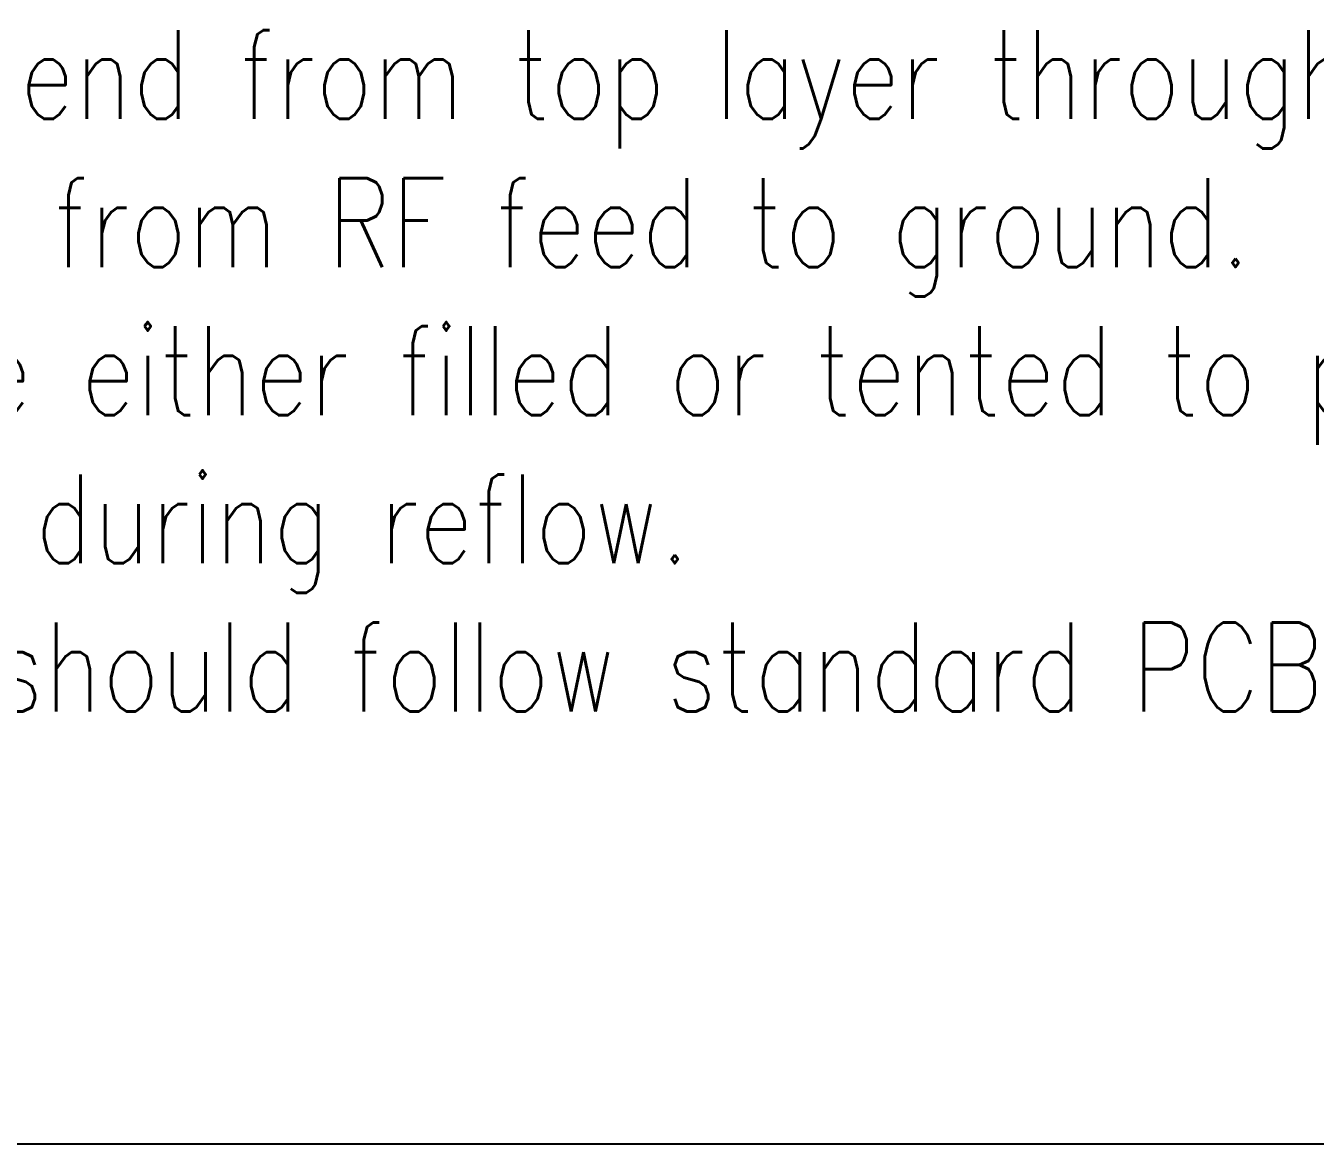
# Model space of a CAD drawing. Header units: millimetres. Extents: x 0 to 90, y 0 to 135.
# Drawn here: x 47.95 to 65.36, y 17.5 to 32.6 of the extents above; entities that cross this region are included whole.
import ezdxf
from ezdxf.enums import TextEntityAlignment as Align

# ---------------------------------------------------------------- set-up
doc = ezdxf.new("R2010")
doc.units = ezdxf.units.MM
doc.header["$LTSCALE"] = 0.5
doc.layers.add('Frame', color=7, linetype='Continuous')
doc.layers.add('Text', color=4, linetype='Continuous')
doc.styles.add('ROMANS', font='romans.shx', dxfattribs={"width": 0.8, "bigfont": 'chineset.shx'})
doc.styles.get("Standard").update_dxf_attribs({"font": 'romans.shx', "width": 0.8, "bigfont": 'chineset.shx'})

# ---------------------------------------------------------------- blocks, each defined once
blk = doc.blocks.new('standard-O')
at = {"layer": 'Frame'}
blk.add_line((175, 35), (5, 35), dxfattribs=at)
at = {"layer": 'Text', "style": 'ROMANS'}
for tag, height, width, p, p2 in [('ISO.N0', 2, 0.667795, (16.269, 262), (32.55, 262)), ('DESCRIPTION-1', 3, 0.661062, (79.702, 255.4), (118.893, 255.4)), ('ISSUED_DATE-1', 3, 0.661486, (154.5, 255.4), (173.5, 255.4)), ('DATE', 3, 0.619429, (46.725, 30.5), (63.975, 30.5))]:
    blk.add_attdef(tag, text='', height=height, dxfattribs=dict(at, width=width)).set_placement(p, p2, align=Align.FIT)
at = {"layer": 'Text', "style": 'ROMANS', "width": 0.8}
for tag, p in [('ENG-1', (128.5, 255.4)), ('APPROVE-1', (145.5, 255.4)), ('ENG-2', (128.5, 250.1)), ('APPROVE-2', (145.5, 250.1)), ('ENG-3', (128.5, 244.8)), ('APPROVE-3', (145.5, 244.8)), ('ENG-4', (128.5, 239.5)), ('APPROVE-4', (145.557, 239.5)), ('ENG-5', (128.5, 234.2)), ('APPROVE-5', (145.5, 234.2)), ('APPROVED', (13.112, 7.48)), ('CHECKED', (29.225, 7.48)), ('DRAWN', (45.225, 7.48))]:
    blk.add_attdef(tag, text='', height=3, dxfattribs=at).set_placement(p, align=Align.CENTER)
at = {"layer": 'Text', "style": 'ROMANS'}
for tag, p, p2 in [('DESCRIPTION-2', (79.827, 250.1), (118.893, 250.1)), ('ISSUED_DATE-2', (154.5, 250.1), (173.5, 250.1)), ('DESCRIPTION-3', (79.827, 244.8), (118.893, 244.8)), ('ISSUED_DATE-3', (154.5, 244.8), (173.5, 244.8)), ('DESCRIPTION-4', (79.827, 239.5), (118.893, 239.5)), ('ISSUED_DATE-4', (154.5, 239.5), (173.5, 239.5)), ('DESCRIPTION-5', (79.827, 234.2), (118.893, 234.2)), ('ISSUED_DATE-5', (154.5, 234.2), (173.5, 234.2)), ('MATERIAL', (77.725, 30.5), (93.975, 30.5)), ('FINISH', (79.225, 24.5), (93.975, 24.5))]:
    blk.add_attdef(tag, text='', height=3, dxfattribs=at).set_placement(p, p2, align=Align.FIT)
blk.add_attdef(' mm ', text='', height=3, dxfattribs=at).set_placement((56.08, 26), align=Align.MIDDLE)
at = {"layer": 'Text', "style": 'ROMANS', "width": 0.8}
for tag, height, p in [('REV', 2.5, (171.367, 23.422)), ('SCALE', 3, (87.225, 20))]:
    blk.add_attdef(tag, text='', height=height, dxfattribs=at).set_placement(p, align=Align.MIDDLE)
for tag, p in [('TITLE.', (109.589, 15.93)), ('PART_NO', (116.876, 5.899))]:
    blk.add_attdef(tag, p, '', height=3, dxfattribs=at)

msp = doc.modelspace()

# ---------------------------------------------------------------- block references
at = {"layer": 'Text', "xscale": 0.5, "yscale": 0.5, "zscale": 0.5}
msp.add_blockref('standard-O', (0, 0), dxfattribs=at)

# ---------------------------------------------------------------- texts
at = {"layer": 'Text', "insert": (28.3635, 32.5447), "char_height": 1.2, "width": 69.439615, "attachment_point": 1}
msp.add_mtext('{\\Fromans|c0;6. Ground keepout should extend from top layer through all inner PCB \\Fromans|c136;\\P  \\Fromans|c0;layers to minimize coupling from RF feed to ground. \\P7. Any vias in pads should be either filled or tented to prevent solder from \\P  wicking away from the pad during reflow.\\P8. The dimension tolerances should follow standard PCB manufacturing \\P  guidelines}', dxfattribs=at)

doc.saveas('drawing.dxf')
